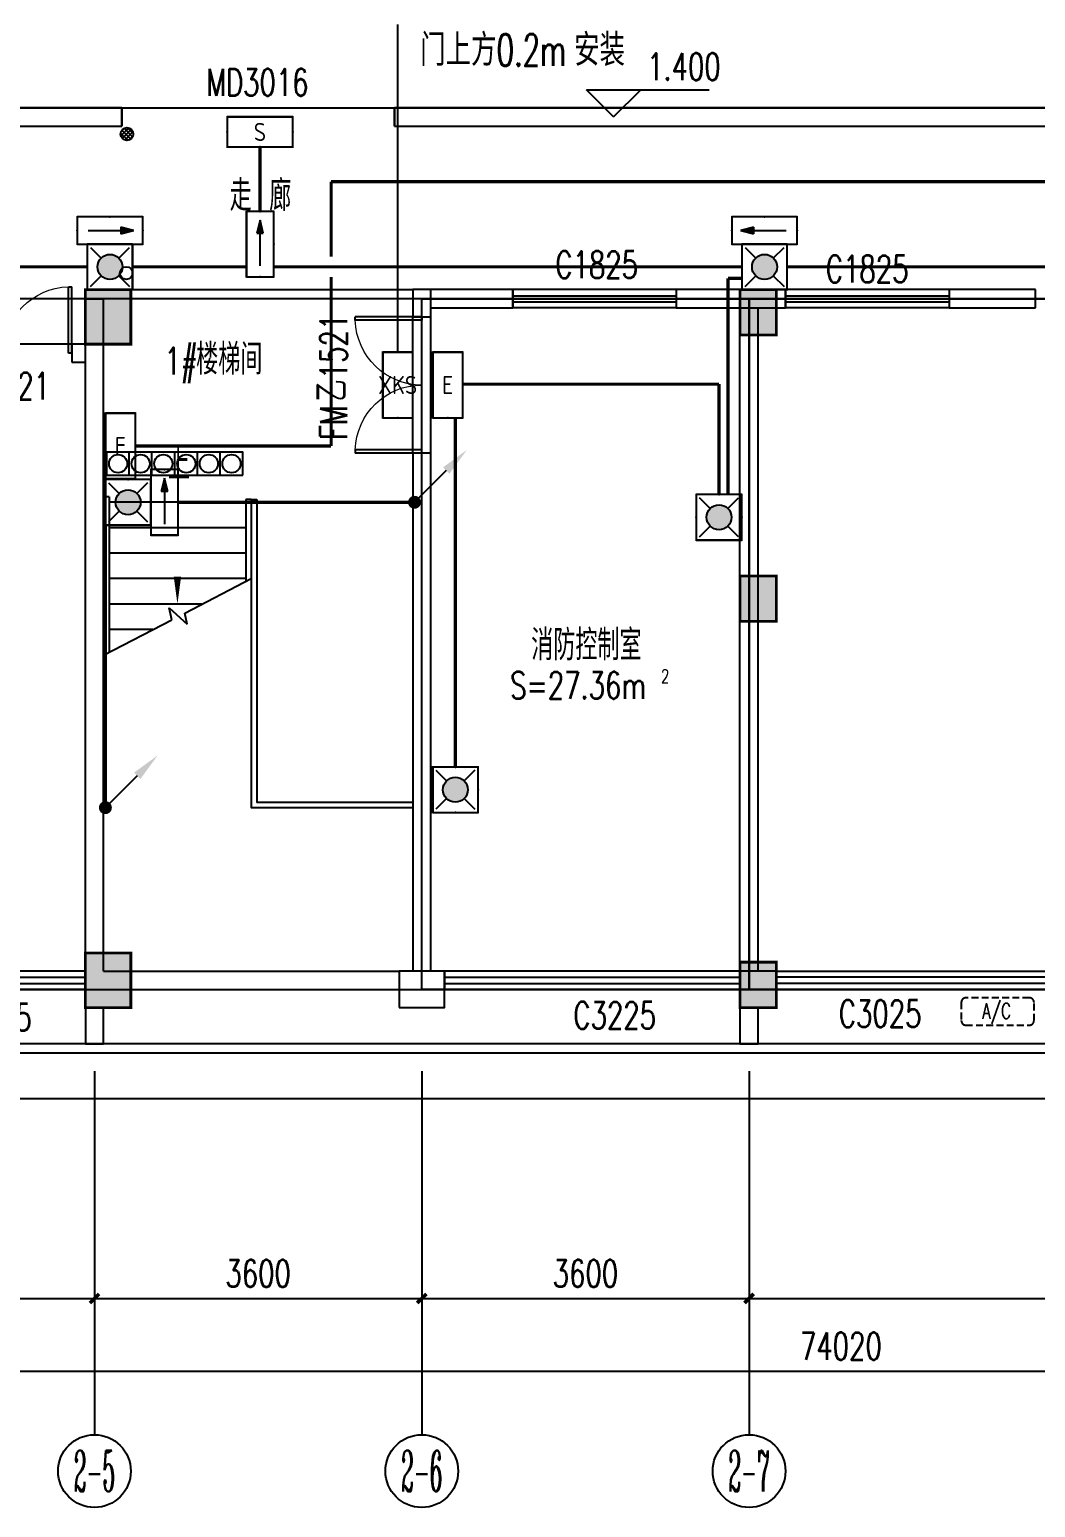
# Model space of a CAD drawing. Extents: x -9422388 to 15610651, y -1992469 to 953794.
# Drawn here: x -2956640 to -2945576, y -291870 to -275608 of the extents above; entities that cross this region are included whole.
import ezdxf
from ezdxf.enums import TextEntityAlignment as Align

# ---------------------------------------------------------------- set-up
doc = ezdxf.new("R2010")
doc.units = 0
doc.header["$LTSCALE"] = 1000
doc.linetypes.add('( Hidden )', pattern=[0.375, 0.25, -0.125])
doc.linetypes.add('DASH', pattern=[0.35, 0.25, -0.1])
for name, color, linetype in [('A-FLOR-HVAC', 4, 'Continuous'), ('AXIS_TEXT', 7, 'Continuous'), ('C-KZ', 2, 'Continuous'), ('C-Z-HATCH', 253, 'Continuous'), ('DIM-应急', 3, 'Continuous'), ('DIM_SYMB', 3, 'Continuous'), ('EQUIP-应急', 3, 'Continuous'), ('LWIRE', 4, 'Continuous'), ('WINDOW_TEXT', 7, 'Continuous'), ('WIRE-应急', 1, 'DASH')]:
    doc.layers.add(name, color=color, linetype=linetype)
doc.styles.add('_TCH_AXIS', font='COMPLEX', dxfattribs={"bigfont": 'GBCBIG'})
doc.styles.add('_TCH_DIM', font='SIMPLEX', dxfattribs={"bigfont": 'GBCBIG'})
doc.styles.add('_TCH_DIM_T3', font='SIMPLEX', dxfattribs={"width": 0.705882, "bigfont": 'GBCBIG'})
doc.styles.add('_TCH_WINDOW', font='SIMPLEX', dxfattribs={"height": 3.5, "bigfont": 'GBCBIG'})
doc.styles.add('_TEL_ATTDEF', font='GBENOR', dxfattribs={"width": 0.8, "height": 3, "bigfont": 'GBCBIG'})
doc.styles.add('_TEL_DIM', font='SIMPLEX', dxfattribs={"width": 0.8, "height": 3.5, "bigfont": 'HZTXT'})
doc.styles.add('COMPLEX', font='COMPLEX')
doc.styles.get("Standard").update_dxf_attribs({"font": 'gbenor.shx', "bigfont": 'gbcbig.shx'})
doc.dimstyles.new('_TCH_ARCH&&100', dxfattribs={"dimtxt": 297.5, "dimasz": 100, "dimexe": 250, "dimexo": 300, "dimgap": 126.25, "dimtad": 1, "dimdec": 0, "dimzin": 0, "dimdsep": 46, "dimtxsty": '_TCH_DIM_T3', "dimblk": 'ARCHTICK', "dimcen": 0.09, "dimclrt": 7, "dimazin": 2, "dimtfac": 1, "dimtdec": 0, "dimtix": 1, "dimtmove": 2, "dimatfit": 3, "dimfxl": 0, "dimtolj": 1, "dimtzin": 0, "dimarcsym": 0})

# ---------------------------------------------------------------- blocks, each defined once
blk = doc.blocks.new('KTWJ1')
at = {"layer": 'A-FLOR-HVAC', "color": 0, "linetype": '( Hidden )', "ltscale": 0.3}
blk.add_lwpolyline([(152982, -14209, 0.414214), (153032, -14259), (153732, -14259, 0.414214), (153782, -14209), (153782, -14009, 0.414214), (153732, -13959), (153032, -13959, 0.414214), (152982, -14009)], format="xyb", close=True, dxfattribs=at)
at = {"layer": 'A-FLOR-HVAC', "color": 0, "style": '_TCH_WINDOW', "width": 0.705882}
blk.add_text('A/C', height=170, dxfattribs=at).set_placement((153214, -14188))
blk = doc.blocks.new('宿舍楼柱网2')
at = {"layer": 'C-Z-HATCH'}
h = blk.add_hatch(color=0, dxfattribs=at)
h.dxf.hatch_style = 1
h.paths.add_polyline_path([(119100, 330556), (119600, 330556), (119600, 329956), (119100, 329956)])
h = blk.add_hatch(color=0, dxfattribs=at)
h.dxf.hatch_style = 1
h.paths.add_polyline_path([(126300, 330556), (126700, 330556), (126700, 330056), (126300, 330056)])
h = blk.add_hatch(color=0, dxfattribs=at)
h.dxf.hatch_style = 1
h.paths.add_polyline_path([(126300, 327406), (126700, 327406), (126700, 326906), (126300, 326906)])
h = blk.add_hatch(color=0, dxfattribs=at)
h.dxf.hatch_style = 1
h.paths.add_polyline_path([(119100, 323256), (119600, 323256), (119600, 322656), (119100, 322656)])
h = blk.add_hatch(color=0, dxfattribs=at)
h.dxf.hatch_style = 1
h.paths.add_polyline_path([(126300, 323156), (126700, 323156), (126700, 322656), (126300, 322656)])
at = {"layer": 'C-KZ', "color": 0, "const_width": 30}
for points in [[(119100, 330556), (119600, 330556), (119600, 329956), (119100, 329956)], [(126300, 330556), (126700, 330556), (126700, 330056), (126300, 330056)], [(126300, 327406), (126700, 327406), (126700, 326906), (126300, 326906)], [(119100, 323256), (119600, 323256), (119600, 322656), (119100, 322656)], [(126300, 323156), (126700, 323156), (126700, 322656), (126300, 322656)]]:
    blk.add_lwpolyline(points, close=True, dxfattribs=at)
blk = doc.blocks.new('_ArchTick')
at = {"color": 0, "linetype": 'ByBlock', "const_width": 0.4}
blk.add_lwpolyline([(-0.5, -0.5), (0.5, 0.5)], dxfattribs=at)
blk = doc.blocks.new('*D2781')
at = {"color": 0, "lineweight": -2, "transparency": 16777216}
for p, q in [((1362230, -199693), (1362230, -202943)), ((1436250, -199693), (1436250, -202943)), ((1362230, -202693), (1436250, -202693))]:
    blk.add_line(p, q, dxfattribs=at)
at = {"layer": 'Defpoints', "color": 0, "transparency": 16777216}
for p in [(1362230, -199393), (1436250, -199393), (1436250, -202693)]:
    blk.add_point(p, dxfattribs=at)
at = {"color": 0, "lineweight": -2, "transparency": 16777216, "xscale": 100, "yscale": 100, "zscale": 100, "rotation": 180}
blk.add_blockref('_ArchTick', (1362230, -202693), dxfattribs=at)
at = {"color": 0, "lineweight": -2, "transparency": 16777216, "xscale": 100, "yscale": 100, "zscale": 100}
blk.add_blockref('_ArchTick', (1436250, -202693), dxfattribs=at)
at = {"color": 7, "transparency": 16777216, "insert": (1399240, -202418), "char_height": 297.5, "attachment_point": 5, "style": '_TCH_DIM_T3'}
blk.add_mtext('\\A1;74020', dxfattribs=at)
blk = doc.blocks.new('*D2785')
at = {"color": 0, "lineweight": -2, "transparency": 16777216}
for p, q in [((1383830, -199693), (1383830, -202143)), ((1391030, -199693), (1391030, -202143)), ((1383830, -201893), (1391030, -201893))]:
    blk.add_line(p, q, dxfattribs=at)
at = {"layer": 'Defpoints', "color": 0, "transparency": 16777216}
for p in [(1383830, -199393), (1391030, -199393), (1391030, -201893)]:
    blk.add_point(p, dxfattribs=at)
at = {"color": 0, "lineweight": -2, "transparency": 16777216, "xscale": 100, "yscale": 100, "zscale": 100, "rotation": 180}
blk.add_blockref('_ArchTick', (1383830, -201893), dxfattribs=at)
at = {"color": 0, "lineweight": -2, "transparency": 16777216, "xscale": 100, "yscale": 100, "zscale": 100}
blk.add_blockref('_ArchTick', (1391030, -201893), dxfattribs=at)
at = {"color": 7, "transparency": 16777216, "insert": (1387430, -201618), "char_height": 297.5, "attachment_point": 5, "style": '_TCH_DIM_T3'}
blk.add_mtext('\\A1;7200', dxfattribs=at)
blk = doc.blocks.new('*D2786')
at = {"color": 0, "lineweight": -2, "transparency": 16777216}
for p, q in [((1391030, -199693), (1391030, -202143)), ((1394630, -199693), (1394630, -202143)), ((1391030, -201893), (1394630, -201893))]:
    blk.add_line(p, q, dxfattribs=at)
at = {"layer": 'Defpoints', "color": 0, "transparency": 16777216}
for p in [(1391030, -199393), (1394630, -199393), (1394630, -201893)]:
    blk.add_point(p, dxfattribs=at)
at = {"color": 0, "lineweight": -2, "transparency": 16777216, "xscale": 100, "yscale": 100, "zscale": 100, "rotation": 180}
blk.add_blockref('_ArchTick', (1391030, -201893), dxfattribs=at)
at = {"color": 0, "lineweight": -2, "transparency": 16777216, "xscale": 100, "yscale": 100, "zscale": 100}
blk.add_blockref('_ArchTick', (1394630, -201893), dxfattribs=at)
at = {"color": 7, "transparency": 16777216, "insert": (1392830, -201618), "char_height": 297.5, "attachment_point": 5, "style": '_TCH_DIM_T3'}
blk.add_mtext('\\A1;3600', dxfattribs=at)
blk = doc.blocks.new('*D2787')
at = {"color": 0, "lineweight": -2, "transparency": 16777216}
for p, q in [((1394630, -199693), (1394630, -202143)), ((1398230, -199693), (1398230, -202143)), ((1394630, -201893), (1398230, -201893))]:
    blk.add_line(p, q, dxfattribs=at)
at = {"layer": 'Defpoints', "color": 0, "transparency": 16777216}
for p in [(1394630, -199393), (1398230, -199393), (1398230, -201893)]:
    blk.add_point(p, dxfattribs=at)
at = {"color": 0, "lineweight": -2, "transparency": 16777216, "xscale": 100, "yscale": 100, "zscale": 100, "rotation": 180}
blk.add_blockref('_ArchTick', (1394630, -201893), dxfattribs=at)
at = {"color": 0, "lineweight": -2, "transparency": 16777216, "xscale": 100, "yscale": 100, "zscale": 100}
blk.add_blockref('_ArchTick', (1398230, -201893), dxfattribs=at)
at = {"color": 7, "transparency": 16777216, "insert": (1396430, -201618), "char_height": 297.5, "attachment_point": 5, "style": '_TCH_DIM_T3'}
blk.add_mtext('\\A1;3600', dxfattribs=at)
blk = doc.blocks.new('*D2788')
at = {"color": 0, "lineweight": -2, "transparency": 16777216}
for p, q in [((1398230, -199693), (1398230, -202143)), ((1405430, -199693), (1405430, -202143)), ((1398230, -201893), (1405430, -201893))]:
    blk.add_line(p, q, dxfattribs=at)
at = {"layer": 'Defpoints', "color": 0, "transparency": 16777216}
for p in [(1398230, -199393), (1405430, -199393), (1405430, -201893)]:
    blk.add_point(p, dxfattribs=at)
at = {"color": 0, "lineweight": -2, "transparency": 16777216, "xscale": 100, "yscale": 100, "zscale": 100, "rotation": 180}
blk.add_blockref('_ArchTick', (1398230, -201893), dxfattribs=at)
at = {"color": 0, "lineweight": -2, "transparency": 16777216, "xscale": 100, "yscale": 100, "zscale": 100}
blk.add_blockref('_ArchTick', (1405430, -201893), dxfattribs=at)
at = {"color": 7, "transparency": 16777216, "insert": (1401830, -201618), "char_height": 297.5, "attachment_point": 5, "style": '_TCH_DIM_T3'}
blk.add_mtext('\\A1;7200', dxfattribs=at)
blk = doc.blocks.new('$DorLib2D$00000002')
at = {"color": 0}
for p, q in [((-0.5, 0), (-0.5, 0.4875)), ((-0.475, 0.4875), (-0.5, 0.4875)), ((-0.475, 0), (-0.475, 0.4875)), ((0.475, 0), (0.475, 0.4875)), ((0.475, 0.4875), (0.5, 0.4875)), ((0.5, 0), (0.5, 0.4875)), ((-0.5, 0), (-0.475, 0)), ((0.5, 0), (0.475, 0))]:
    blk.add_line(p, q, dxfattribs=at)
at = {"color": 0, "lineweight": 13}
for centre, start, end in [((-0.4875, 0), 0, 88.53072), ((0.4875, 0), 91.46928, 180)]:
    blk.add_arc(centre, 0.4875, start, end, dxfattribs=at)
blk = doc.blocks.new('_AXISO')
at = {"color": 0}
blk.add_circle((0, 0), 0.5, dxfattribs=at)
at = {"layer": 'AXIS_TEXT', "color": 0, "style": 'COMPLEX', "width": 1.041667}
blk.add_attdef('A', text='', height=0.56, dxfattribs=at).set_placement((-0.25, -0.28), (0.25, -0.28), align=Align.FIT)
blk = doc.blocks.new('$TCHSYS$WIN2D')
at = {"color": 0}
for p, q in [((-0.5, 0.5), (0.5, 0.5)), ((-0.5, 0.5), (-0.5, -0.5)), ((0.5, 0.5), (0.5, -0.5)), ((0.5, 0.1667), (-0.5, 0.1667)), ((0.5, -0.1667), (-0.5, -0.1667)), ((-0.5, -0.5), (0.5, -0.5))]:
    blk.add_line(p, q, dxfattribs=at)
blk = doc.blocks.new('$equip$00002604')
blk.add_hatch(color=256).paths.add_polyline_path([(0.275, 0.5, 1), (-0.274, 0.5, 1)])
for p, q in [((-0.429, 0.929), (-0.194, 0.694)), ((0.194, 0.694), (0.429, 0.929)), ((-0.429, 0.071), (-0.194, 0.306)), ((0.194, 0.306), (0.429, 0.071))]:
    blk.add_line(p, q)
at = {"const_width": 0.04}
blk.add_lwpolyline([(-0.5, 1), (-0.5, 0), (0.5, 0), (0.5, 1), (-0.5, 1), (-0.5, 0)], dxfattribs=at)
blk.add_lwpolyline([(-0.5, 1), (-0.5, 0), (0.5, 0), (0.5, 1)], close=True)
blk.add_circle((0, 0.5), 0.275)
for p in [(0, 1), (-0.5, 0.5), (0.5, 0.5), (0, 0)]:
    blk.add_point(p)
at = {"color": 7, "style": '_TEL_DIM', "flags": 1}
blk.add_attdef('A', text='', height=0.000025, dxfattribs=at).set_placement((0, 0), align=Align.MIDDLE_CENTER)
blk = doc.blocks.new('$equip$00002541')
blk.add_hatch(color=256).paths.add_polyline_path([(-0.24, 0.372), (-0.528, 0.3), (-0.24, 0.228)])
for p, q in [((-0.72, 0.6), (-0.72, 0)), ((0.72, 0.6), (-0.72, 0.6)), ((-0.24, 0.372), (-0.528, 0.3)), ((-0.24, 0.372), (-0.24, 0.228)), ((0.72, 0), (0.72, 0.6)), ((-0.72, 0), (0.72, 0)), ((-0.528, 0.3), (-0.24, 0.228))]:
    blk.add_line(p, q)
at = {"color": 7}
blk.add_line((-0.48, 0.3), (0.48, 0.3), dxfattribs=at)
at = {"const_width": 0.04}
blk.add_lwpolyline([(-0.72, 0.6), (-0.72, 0), (0.72, 0), (0.72, 0.6), (-0.72, 0.6), (-0.72, 0)], dxfattribs=at)
for p in [(0, 0.6), (-0.72, 0.3), (0, 0), (0.72, 0.3)]:
    blk.add_point(p)
at = {"color": 7, "style": '_TEL_DIM', "flags": 1}
blk.add_attdef('A', text='', height=0.00002, dxfattribs=at).set_placement((0, 0), align=Align.MIDDLE_CENTER)
blk = doc.blocks.new('$equip$00003165')
for p, q in [((0.72, 0.66), (-0.72, 0.66)), ((-0.72, 0.66), (-0.72, 0)), ((0.72, 0), (0.72, 0.66)), ((-0.72, 0), (0.72, 0))]:
    blk.add_line(p, q)
at = {"const_width": 0.04}
blk.add_lwpolyline([(-0.72, 0.66), (-0.72, 0), (0.72, 0), (0.72, 0.66), (-0.72, 0.66), (-0.72, 0)], dxfattribs=at)
for p in [(0, 0.66), (-0.72, 0.33), (0.72, 0.33), (0, 0)]:
    blk.add_point(p)
at = {"color": 7, "style": '_TEL_DIM'}
blk.add_attdef('$TEXT$', text='', height=0.4, dxfattribs=at).set_placement((0, 0.33), align=Align.MIDDLE_CENTER)
at = {"color": 7, "style": '_TEL_DIM', "flags": 1}
for tag in ['A', 'REMARK']:
    blk.add_attdef(tag, text='', height=0.00002, dxfattribs=at).set_placement((0, 0), align=Align.MIDDLE_CENTER)
blk = doc.blocks.new('$equip$00002540')
blk.add_hatch(color=256).paths.add_polyline_path([(0.24, 0.372), (0.24, 0.228), (0.528, 0.3)])
for p, q in [((-0.72, 0.6), (-0.72, 0)), ((0.72, 0.6), (-0.72, 0.6)), ((0.24, 0.372), (0.24, 0.228)), ((0.528, 0.3), (0.24, 0.372)), ((0.72, 0), (0.72, 0.6)), ((-0.72, 0), (0.72, 0)), ((0.24, 0.228), (0.528, 0.3))]:
    blk.add_line(p, q)
at = {"color": 7}
blk.add_line((-0.48, 0.3), (0.48, 0.3), dxfattribs=at)
at = {"const_width": 0.04}
blk.add_lwpolyline([(-0.72, 0.6), (-0.72, 0), (0.72, 0), (0.72, 0.6), (-0.72, 0.6), (-0.72, 0)], dxfattribs=at)
for p in [(0, 0.6), (-0.72, 0.3), (0, 0), (0.72, 0.3)]:
    blk.add_point(p)
at = {"color": 7, "style": '_TEL_DIM', "flags": 1}
blk.add_attdef('A', text='', height=0.00002, dxfattribs=at).set_placement((0, 0), align=Align.MIDDLE_CENTER)
blk = doc.blocks.new('$equip$00003179')
for p, q in [((0.72, 0.66), (-0.72, 0.66)), ((-0.72, 0.66), (-0.72, 0)), ((0.72, 0), (0.72, 0.66)), ((-0.72, 0), (0.72, 0))]:
    blk.add_line(p, q)
at = {"const_width": 0.04}
blk.add_lwpolyline([(-0.72, 0.66), (-0.72, 0), (0.72, 0), (0.72, 0.66), (-0.72, 0.66), (-0.72, 0)], dxfattribs=at)
for p in [(0, 0.66), (-0.72, 0.33), (0.72, 0.33), (0, 0)]:
    blk.add_point(p)
at = {"color": 7, "style": '_TEL_DIM'}
blk.add_attdef('$TEXT$', text='', height=0.4, dxfattribs=at).set_placement((0, 0.33), align=Align.MIDDLE_CENTER)
at = {"color": 7, "style": '_TEL_DIM', "flags": 1}
for tag in ['A', 'REMARK']:
    blk.add_attdef(tag, text='', height=0.00002, dxfattribs=at).set_placement((0, 0), align=Align.MIDDLE_CENTER)
blk = doc.blocks.new('$TelecSys$00000079')
for p, q in [((0.7, 0.7), (0, 0)), ((0.104, 0.104), (0.104, 0.104)), ((-0.104, -0.104), (-0.104, -0.104))]:
    blk.add_line(p, q)
at = {"const_width": 0.142}
blk.add_lwpolyline([(-0.071, 0, 1), (0.071, 0, 1)], format="xyb", close=True, dxfattribs=at)
blk.add_solid([(0.63, 0.77), (0.77, 0.63), (1.15, 1.15)])
at = {"width": 0.8, "flags": 9}
blk.add_attdef('A', (0, 0), '', height=0.00002, dxfattribs=at)
blk = doc.blocks.new('$equip$00002534')
for p, q in [((-0.72, 0.66), (-0.72, 0)), ((0.72, 0.66), (-0.72, 0.66)), ((0.72, 0), (0.72, 0.66)), ((-0.72, 0), (0.72, 0))]:
    blk.add_line(p, q)
at = {"const_width": 0.04}
blk.add_lwpolyline([(-0.72, 0.66), (-0.72, 0), (0.72, 0), (0.72, 0.66), (-0.72, 0.66), (-0.72, 0)], dxfattribs=at)
for p in [(0, 0.66), (-0.72, 0.33), (0.72, 0.33), (0, 0)]:
    blk.add_point(p)
at = {"color": 7, "style": '_TEL_DIM'}
blk.add_attdef('$TEXT$', text='', height=0.4, dxfattribs=at).set_placement((0, 0.33), align=Align.MIDDLE_CENTER)
at = {"color": 7, "style": '_TEL_DIM', "flags": 1}
blk.add_attdef('A', text='', height=0.00002, dxfattribs=at).set_placement((0, 0), align=Align.MIDDLE_CENTER)
blk = doc.blocks.new('76867')
h = blk.add_hatch()
h.set_pattern_fill('ANSI37', color=8, scale=20)
h.set_pattern_definition([(45, (337078.676, 194924.172), (-22.4506403, 22.4506403), []), (135, (337078.676, 194924.172), (-22.4506403, -22.4506403), [])])
edge = h.paths.add_edge_path()
edge.add_arc((1391386.1, -189080.4), 70, 0, 360)
at = {"color": 8}
for p, q in [((1396740.4, -188892.6), (1396440.4, -188592.6)), ((1396440.4, -188592.6), (1397791.4, -188592.6)), ((1396740.4, -188892.6), (1397040.4, -188592.6)), ((1391329.8, -188792.6), (1376729.8, -188792.6)), ((1391329.8, -188992.6), (1391329.8, -188792.6)), ((1391329.8, -188792.6), (1394329.8, -188792.6)), ((1412729.8, -188792.5), (1394329.8, -188792.6)), ((1394329.8, -188792.6), (1394329.8, -188992.6)), ((1376729.8, -188992.6), (1391329.8, -188992.6)), ((1394329.8, -188992.6), (1412729.8, -188992.5)), ((1390929.8, -191492.6), (1390929.8, -190892.6)), ((1390929.8, -190892.6), (1391129.8, -190892.6)), ((1391129.8, -191492.6), (1391129.8, -190892.6)), ((1394529.8, -190792.6), (1394529.8, -191092.6)), ((1394729.8, -190792.6), (1394529.8, -190792.6)), ((1394729.8, -191092.6), (1394729.8, -190792.6)), ((1395629.8, -190792.6), (1394729.8, -190792.6)), ((1395629.8, -190992.6), (1395629.8, -190792.6)), ((1398229.8, -190792.6), (1397429.8, -190792.6)), ((1397429.8, -190792.6), (1397429.8, -190992.6)), ((1398629.8, -190792.6), (1398229.8, -190792.6)), ((1398629.8, -190992.6), (1398629.8, -190792.6)), ((1401379.8, -190792.6), (1400429.8, -190792.6)), ((1400429.8, -190792.6), (1400429.8, -190992.6)), ((1401379.8, -190992.6), (1401379.8, -190792.6)), ((1394729.8, -190992.6), (1395629.8, -190992.6)), ((1397429.8, -190992.6), (1398229.8, -190992.6)), ((1398129.8, -198292.6), (1398129.8, -190992.6)), ((1398229.8, -190992.6), (1398629.8, -190992.6)), ((1398329.8, -198292.6), (1398329.8, -190992.6)), ((1400429.8, -190992.6), (1401379.8, -190992.6)), ((1394529.8, -192592.6), (1394529.8, -191092.6)), ((1394529.8, -191092.6), (1394729.8, -191092.6)), ((1394729.8, -192592.6), (1394729.8, -191092.6)), ((1390779.8, -191392.6), (1389279.8, -191392.6)), ((1390929.8, -191392.6), (1390779.8, -191392.6)), ((1390779.8, -191392.6), (1390779.8, -191592.6)), ((1390929.8, -198492.6), (1390929.8, -191492.6)), ((1391129.8, -198292.6), (1391129.8, -191492.6)), ((1390779.8, -191592.6), (1390929.8, -191592.6)), ((1394729.8, -192592.6), (1394529.8, -192592.6)), ((1394529.8, -192592.6), (1394529.8, -198292.6)), ((1394729.8, -198292.6), (1394729.8, -192592.6)), ((1391129.8, -193072.6), (1391129.8, -194814.8)), ((1391189.8, -193072.6), (1391129.8, -193072.6)), ((1391129.8, -193132.6), (1391129.8, -194814.8)), ((1391189.8, -193072.6), (1391189.8, -194783.6)), ((1392694.8, -193132.6), (1391189.8, -193132.6)), ((1392694.8, -193102.6), (1392694.8, -194001.6)), ((1392754.8, -193102.6), (1392694.8, -193102.6)), ((1392754.8, -193102.6), (1392754.8, -193970.4)), ((1392754.8, -193132.6), (1392754.8, -193970.4)), ((1392694.8, -193412.6), (1391189.8, -193412.6)), ((1392694.8, -193692.6), (1391189.8, -193692.6)), ((1392694.8, -193972.6), (1391189.8, -193972.6)), ((1392022, -194351.1), (1392754.8, -193970.4)), ((1392211.7, -194252.6), (1391189.8, -194252.6)), ((1391880.3, -194424.8), (1391851.2, -194293)), ((1391851.2, -194293), (1392049.4, -194474.8)), ((1391129.8, -194814.8), (1391880.3, -194424.8)), ((1392049.4, -194474.8), (1392022, -194351.1)), ((1391672.9, -194532.6), (1391189.8, -194532.6)), ((1390929.8, -198492.6), (1390929.8, -198292.6)), ((1391129.8, -198292.6), (1394379.8, -198292.6)), ((1394529.8, -198292.6), (1394379.8, -198292.6)), ((1394879.8, -198292.6), (1394729.8, -198292.6)), ((1394879.8, -198692.6), (1394879.8, -198292.6)), ((1398229.8, -198292.6), (1398129.8, -198292.6)), ((1398129.8, -198292.6), (1398129.8, -198492.6)), ((1398529.8, -198292.6), (1398229.8, -198292.6)), ((1398529.8, -198492.6), (1398529.8, -198292.6)), ((1390929.8, -198492.6), (1394379.8, -198492.6)), ((1394379.8, -198492.6), (1394379.8, -198692.6)), ((1398129.8, -198492.6), (1398229.8, -198492.6)), ((1398229.8, -198492.6), (1398529.8, -198492.6)), ((1394379.8, -198692.6), (1394879.8, -198692.6)), ((1391029.8, -199392.6), (1391029.8, -203392.6)), ((1394629.8, -199392.6), (1394629.8, -203392.6)), ((1398229.8, -199392.6), (1398229.8, -203392.6))]:
    blk.add_line(p, q, dxfattribs=at)
at = {"color": 8, "linetype": 'DASH'}
for p, q in [((1391329.8, -188792.6), (1391329.8, -188992.6)), ((1394329.8, -188992.6), (1394329.8, -188792.6))]:
    blk.add_line(p, q, dxfattribs=at)
at = {"color": 8}
for points in [[(1362129.8, -198492.6), (1362129.8, -199692.6), (1437016.2, -199692.6), (1442376.7, -190006.3), (1428055.4, -167156.9), (1427208.2, -167688.1, -0.4142136), (1427897.4, -167846.3), (1441326.9, -189272.8, -0.2728148), (1441368.4, -190795.7), (1437149.6, -198418.9, -0.2728148), (1435837.2, -199192.6), (1362829.8, -199192.6, -0.4142136), (1362129.8, -198492.6)], [(1412729.8, -199092.6), (1362829.8, -199092.6, -0.4142136), (1362229.8, -198492.6), (1362229.8, -198492.6)]]:
    blk.add_lwpolyline(points, format="xyb", dxfattribs=at)
for points in [[(1369329.8, -198492.6), (1436308.8, -198492.6), (1440984.3, -190044.2), (1427038.8, -167794.6), (1420599.1, -171830.5), (1430951.3, -188347.3), (1429542.7, -190892.6), (1376629.8, -190892.6), (1376629.8, -188792.6), (1369329.8, -188792.6)], [(1398229.8, -198492.6), (1394629.8, -198492.6), (1394629.8, -190892.6), (1398229.8, -190892.6)], [(1398229.8, -190892.6), (1406929.8, -190892.6), (1406929.8, -198492.6), (1398229.8, -198492.6)], [(1392662.3, -192832.6), (1392662.3, -192582.6), (1391162.3, -192582.6), (1391162.3, -192832.6)], [(1394379.8, -198692.6), (1394879.8, -198692.6), (1394879.8, -198292.6), (1394379.8, -198292.6)], [(1390929.8, -199092.6), (1391129.8, -199092.6), (1391129.8, -198692.6), (1390929.8, -198692.6)], [(1398129.8, -199092.6), (1398329.8, -199092.6), (1398329.8, -198692.6), (1398129.8, -198692.6)]]:
    blk.add_lwpolyline(points, close=True, dxfattribs=at)
blk.add_lwpolyline([(1376629.8, -188792.6), (1426222.2, -188792.5, 0.5895079), (1427408.5, -186649), (1418819.7, -172945.8), (1420599.1, -171830.5), (1430951.3, -188347.3), (1429542.7, -190892.6), (1376629.8, -190892.6)], format="xyb", close=True, dxfattribs=at)
for points in [[(1391429.8, -190792.6), (1394529.8, -190792.6)], [(1391412.3, -192832.6), (1391412.3, -192582.6)], [(1391662.3, -192832.6), (1391662.3, -192582.6)], [(1391912.3, -192832.6), (1391912.3, -192582.6)], [(1392162.3, -192832.6), (1392162.3, -192582.6)], [(1392412.3, -192832.6), (1392412.3, -192582.6)], [(1392754.8, -193102.6), (1392754.8, -196492.6), (1394529.8, -196492.6)], [(1392754.8, -193102.6), (1392814.8, -193102.6)], [(1392814.8, -193102.6), (1392814.8, -196432.6), (1394529.8, -196432.6)]]:
    blk.add_lwpolyline(points, dxfattribs=at)
for centre, radius in [((1391386.1, -189080.4), 70), ((1391379.3, -190611.1), 70), ((1391289.8, -192707.6), 100), ((1391537.3, -192707.6), 100), ((1391787.3, -192707.6), 100), ((1392039.8, -192707.6), 100), ((1392287.3, -192707.6), 100), ((1392537.3, -192707.6), 100)]:
    blk.add_circle(centre, radius, dxfattribs=at)
at = {"layer": 'DIM_SYMB', "color": 8}
blk.add_lwpolyline([(1391942.3, -192992.6, 0, 0, 0), (1391942.3, -194252.6, 0, 80, 0), (1391942.3, -193952.6, 0, 0, 0)], format="xyseb", dxfattribs=at)
at = {"color": 8}
ref = blk.add_blockref('$TCHSYS$WIN2D', (1396529.8, -190892.6), dxfattribs=dict(at, xscale=-1800, yscale=200, zscale=200, rotation=359.9999999999944))
ref.add_attrib('A', 'C1825', (1396099.5, -190666.4), dxfattribs={"layer": 'WINDOW_TEXT', "color": 8, "height": 297.5, "style": '_TCH_WINDOW', "width": 0.705882})
ref = blk.add_blockref('$TCHSYS$WIN2D', (1399529.8, -190892.6), dxfattribs=dict(at, xscale=-1800, yscale=200, zscale=200, rotation=359.9999999999954))
ref.add_attrib('A', 'C1825', (1399074.8, -190713.6), dxfattribs={"layer": 'WINDOW_TEXT', "color": 8, "height": 297.5, "style": '_TCH_WINDOW', "width": 0.705882})
for name, p in [('宿舍楼柱网2', (1271829.4, -521348.5)), ('KTWJ1', (1247582.3, -184626.5))]:
    blk.add_blockref(name, p, dxfattribs=at)
ref = blk.add_blockref('$DorLib2D$00000002', (1390029.8, -191492.6), dxfattribs=dict(at, xscale=1500, yscale=-1500, zscale=200, rotation=180))
ref.add_attrib('A', 'M1521', (1389604.8, -192001.2), dxfattribs={"layer": 'WINDOW_TEXT', "color": 8, "height": 297.5, "style": '_TCH_WINDOW', "width": 0.705882})
at = {"color": 8, "xscale": -1500, "yscale": 1500, "zscale": 200, "rotation": 90.00000000040554}
blk.add_blockref('$DorLib2D$00000002', (1394629.8, -191842.6), dxfattribs=at)
at = {"color": 8}
ref = blk.add_blockref('$TCHSYS$WIN2D', (1389304.8, -198392.6), dxfattribs=dict(at, xscale=-3250, yscale=200, zscale=200, rotation=359.9999999999972))
ref.add_attrib('A', 'XJC3225', (1389105.6, -198947.2), dxfattribs={"layer": 'WINDOW_TEXT', "color": 8, "height": 297.5, "style": '_TCH_WINDOW', "width": 0.705882})
ref = blk.add_blockref('$TCHSYS$WIN2D', (1396504.8, -198392.6), dxfattribs=dict(at, xscale=-3250, yscale=200, zscale=200, rotation=359.9999999999926))
ref.add_attrib('A', 'C3225', (1396297.6, -198925.9), dxfattribs={"layer": 'WINDOW_TEXT', "color": 8, "height": 297.5, "style": '_TCH_WINDOW', "width": 0.705882})
ref = blk.add_blockref('$TCHSYS$WIN2D', (1400054.8, -198392.6), dxfattribs=dict(at, xscale=3049.999114640988, yscale=200, zscale=200, rotation=359.9999999999936))
ref.add_attrib('A', 'C3025', (1399217.6, -198908.9), dxfattribs={"layer": 'WINDOW_TEXT', "color": 8, "height": 297.5, "style": '_TCH_WINDOW', "width": 0.705882})
ref = blk.add_blockref('_AXISO', (1391029.8, -203792.6), dxfattribs=dict(at, xscale=800, yscale=800, zscale=800))
ref.add_attrib('A', '2-5', dxfattribs={"layer": 'AXIS_TEXT', "color": 8, "height": 452.55, "style": '_TCH_AXIS', "width": 0.35}).set_placement((1390803.5, -204018.8), (1391256.1, -204018.8), align=Align.FIT)
ref = blk.add_blockref('_AXISO', (1394629.8, -203792.6), dxfattribs=dict(at, xscale=800, yscale=800, zscale=800))
ref.add_attrib('A', '2-6', dxfattribs={"layer": 'AXIS_TEXT', "color": 8, "height": 452.55, "style": '_TCH_AXIS', "width": 0.35}).set_placement((1394403.5, -204018.8), (1394856.1, -204018.8), align=Align.FIT)
ref = blk.add_blockref('_AXISO', (1398229.8, -203792.6), dxfattribs=dict(at, xscale=800, yscale=800, zscale=800))
ref.add_attrib('A', '2-7', dxfattribs={"layer": 'AXIS_TEXT', "color": 8, "height": 452.55, "style": '_TCH_AXIS', "width": 0.35}).set_placement((1398003.5, -204018.8), (1398456.1, -204018.8), align=Align.FIT)
at = {"color": 8, "style": '_TCH_DIM', "width": 0.705882}
for s, height, p in [('1.400', 297.5, (1397107.5, -188487.6)), ('1#', 297.5, (1391798.2, -191727.5)), ('2', 148.8, (1397261.6, -195119.7)), ('S=27.36m', 297.5, (1395601.6, -195294.7))]:
    blk.add_text(s, height=height, dxfattribs=at).set_placement(p)
at = {"color": 8, "style": '_TCH_DIM'}
for s, height, p in [('走', 337.6, (1392516.5, -189926.4)), ('廊', 337.6, (1392952.3, -189926.4)), ('楼梯间', 337.59, (1392148.2, -191727.5)), ('消防控制室', 337.59, (1395833.4, -194871.5))]:
    blk.add_text(s, height=height, dxfattribs=at).set_placement(p)
at = {"layer": 'DIM_SYMB', "color": 7, "style": '_TCH_DIM'}
blk.add_text('上', height=337.6, dxfattribs=at).set_placement((1391838.1, -192887.6))
at = {"layer": 'WINDOW_TEXT', "color": 8, "style": '_TCH_WINDOW', "width": 0.705882}
for s, rotation, p in [('MD3016', 0.00004, (1392259.8, -188661.6)), ('1521', 90, (1393809.9, -191778)), ('FM', 90, (1393809.9, -192443.7))]:
    blk.add_text(s, height=297.5, rotation=rotation, dxfattribs=at).set_placement(p)
at = {"layer": 'WINDOW_TEXT', "color": 8, "style": '_TCH_WINDOW'}
blk.add_text('乙', height=337.6, rotation=90, dxfattribs=at).set_placement((1393809.9, -192023.7))
at = {"color": 8}
for p1, p2, distance, picture, middle in [((1362229.8, -199392.6), (1436249.8, -199392.6), -3300, '*D2781', (1399239.8, -202417.6)), ((1383829.8, -199392.6), (1391029.8, -199392.6), -2500, '*D2785', (1387429.8, -201617.6)), ((1391029.8, -199392.6), (1394629.8, -199392.6), -2500, '*D2786', (1392829.8, -201617.6)), ((1394629.8, -199392.6), (1398229.8, -199392.6), -2500, '*D2787', (1396429.8, -201617.6)), ((1398229.8, -199392.6), (1405429.8, -199392.6), -2500, '*D2788', (1401829.8, -201617.6))]:
    dim = blk.add_aligned_dim(p1=p1, p2=p2, distance=distance, dimstyle='_TCH_ARCH&&100', dxfattribs=at)
    dim.commit()
    dim.dimension.update_dxf_attribs({"geometry": picture, "text_midpoint": middle})

msp = doc.modelspace()

# ---------------------------------------------------------------- linework, layer by layer
at = {"layer": 'DIM-应急'}
msp.add_line((-2952591.05104, -279159.62864), (-2952591.05104, -275552.90257), dxfattribs=at)
at = {"layer": 'WIRE-应急', "linetype": 'DASH', "const_width": 35}
for points in [[(-2954105.09938, -277609.62002), (-2954105.09938, -276899.61768)], [(-2953323.16341, -278107.12239), (-2953323.16341, -277282.57438)], [(-2953323.16341, -277282.57438), (-2932573.64882, -277282.57438)], [(-2962706.04635, -278219.62239), (-2956006.04635, -278219.62239)], [(-2955506.04635, -278219.62239), (-2954255.09938, -278219.62239)], [(-2953955.09938, -278219.62239), (-2948806.04635, -278219.62239)], [(-2948306.04635, -278219.62239), (-2941756.04635, -278219.62239)], [(-2953323.16341, -280190.31436), (-2953323.16341, -278332.12239)], [(-2948958.29866, -280724.66346), (-2948958.29866, -278346.35796)], [(-2948958.29866, -278346.35796), (-2948806.04635, -278346.35796)], [(-2951876.05104, -279509.12321), (-2949056.05729, -279509.12321)], [(-2949056.05729, -280724.66346), (-2949056.05729, -279509.12321)], [(-2951956.04479, -283722.43909), (-2951956.04479, -279879.62864)], [(-2955476.05104, -280190.31436), (-2953323.16341, -280190.31436)], [(-2955006.04479, -280809.62864), (-2952441.67604, -280809.62864)], [(-2955806.05097, -284134.00843), (-2955806.04479, -281059.63332)]]:
    msp.add_lwpolyline(points, dxfattribs=at)

# ---------------------------------------------------------------- block references
msp.add_blockref('76867', (-4346955.86582, -87677.05779))
at = {"layer": 'EQUIP-应急'}
ref = msp.add_blockref('$equip$00003165', (-2954106.05097, -276569.61768), dxfattribs=dict(at, xscale=500, yscale=500, zscale=500, rotation=180))
ref.add_attrib('$TEXT$', 'S', dxfattribs={"layer": '0', "color": 7, "height": 200, "style": '_TEL_ATTDEF'}).set_placement((-2954106.05097, -276734.61768), align=Align.MIDDLE_CENTER)
at = {"layer": 'EQUIP-应急', "xscale": 500, "yscale": 500, "zscale": 500}
for name, p in [('$equip$00002540', (-2955756.04635, -277969.62002)), ('$equip$00002541', (-2948556.04635, -277969.62002)), ('$equip$00002604', (-2955756.05104, -278469.62627)), ('$equip$00002604', (-2948556.05104, -278469.62627))]:
    msp.add_blockref(name, p, dxfattribs=at)
for name, p, rotation in [('$equip$00002540', (-2953955.09938, -277969.62002), 90), ('$equip$00002541', (-2955306.04479, -280809.62864), 270), ('$equip$00002604', (-2955806.05104, -280809.62864), 270), ('$equip$00002604', (-2948806.05104, -280974.66814), 90), ('$equip$00002604', (-2952206.05104, -283972.43441), 270)]:
    msp.add_blockref(name, p, dxfattribs=dict(at, rotation=rotation))
at = {"layer": 'EQUIP-应急'}
ref = msp.add_blockref('$equip$00003179', (-2952426.05104, -279519.62864), dxfattribs=dict(at, xscale=500, yscale=500, zscale=500, rotation=90))
ref.add_attrib('$TEXT$', 'XKS', dxfattribs={"layer": '0', "color": 7, "height": 200, "style": '_TEL_ATTDEF'}).set_placement((-2952591.05104, -279519.62864), align=Align.MIDDLE_CENTER)
ref = msp.add_blockref('$equip$00002534', (-2952206.05104, -279519.62864), dxfattribs=dict(at, xscale=500, yscale=500, zscale=500, rotation=270))
ref.add_attrib('$TEXT$', 'E', dxfattribs={"layer": '0', "color": 7, "height": 200, "style": '_TEL_ATTDEF'}).set_placement((-2952041.05104, -279519.62864), align=Align.MIDDLE_CENTER)
ref = msp.add_blockref('$equip$00003179', (-2955806.05104, -280190.31436), dxfattribs=dict(at, xscale=500, yscale=500, zscale=500, rotation=270))
ref.add_attrib('$TEXT$', 'F', dxfattribs={"layer": '0', "color": 7, "height": 200, "style": '_TEL_ATTDEF'}).set_placement((-2955641.05104, -280190.31436), align=Align.MIDDLE_CENTER)
at = {"layer": 'LWIRE', "xscale": 500, "yscale": 500, "zscale": 500}
for p in [(-2952406.05104, -280809.62864), (-2955806.05104, -284169.63343)]:
    msp.add_blockref('$TelecSys$00000079', p, dxfattribs=at)

# ---------------------------------------------------------------- texts
at = {"layer": 'DIM-应急', "color": 7, "style": '_TEL_DIM'}
for s, width, p in [('门上方', 0.8, (-2952343.85731, -276007.90257)), ('安装', 0.8, (-2950650.52398, -276007.90257)), ('0.2m', 0.64, (-2951503.85731, -276007.90257))]:
    msp.add_text(s, height=350, dxfattribs=dict(at, width=width)).set_placement(p)

doc.saveas('drawing.dxf')
